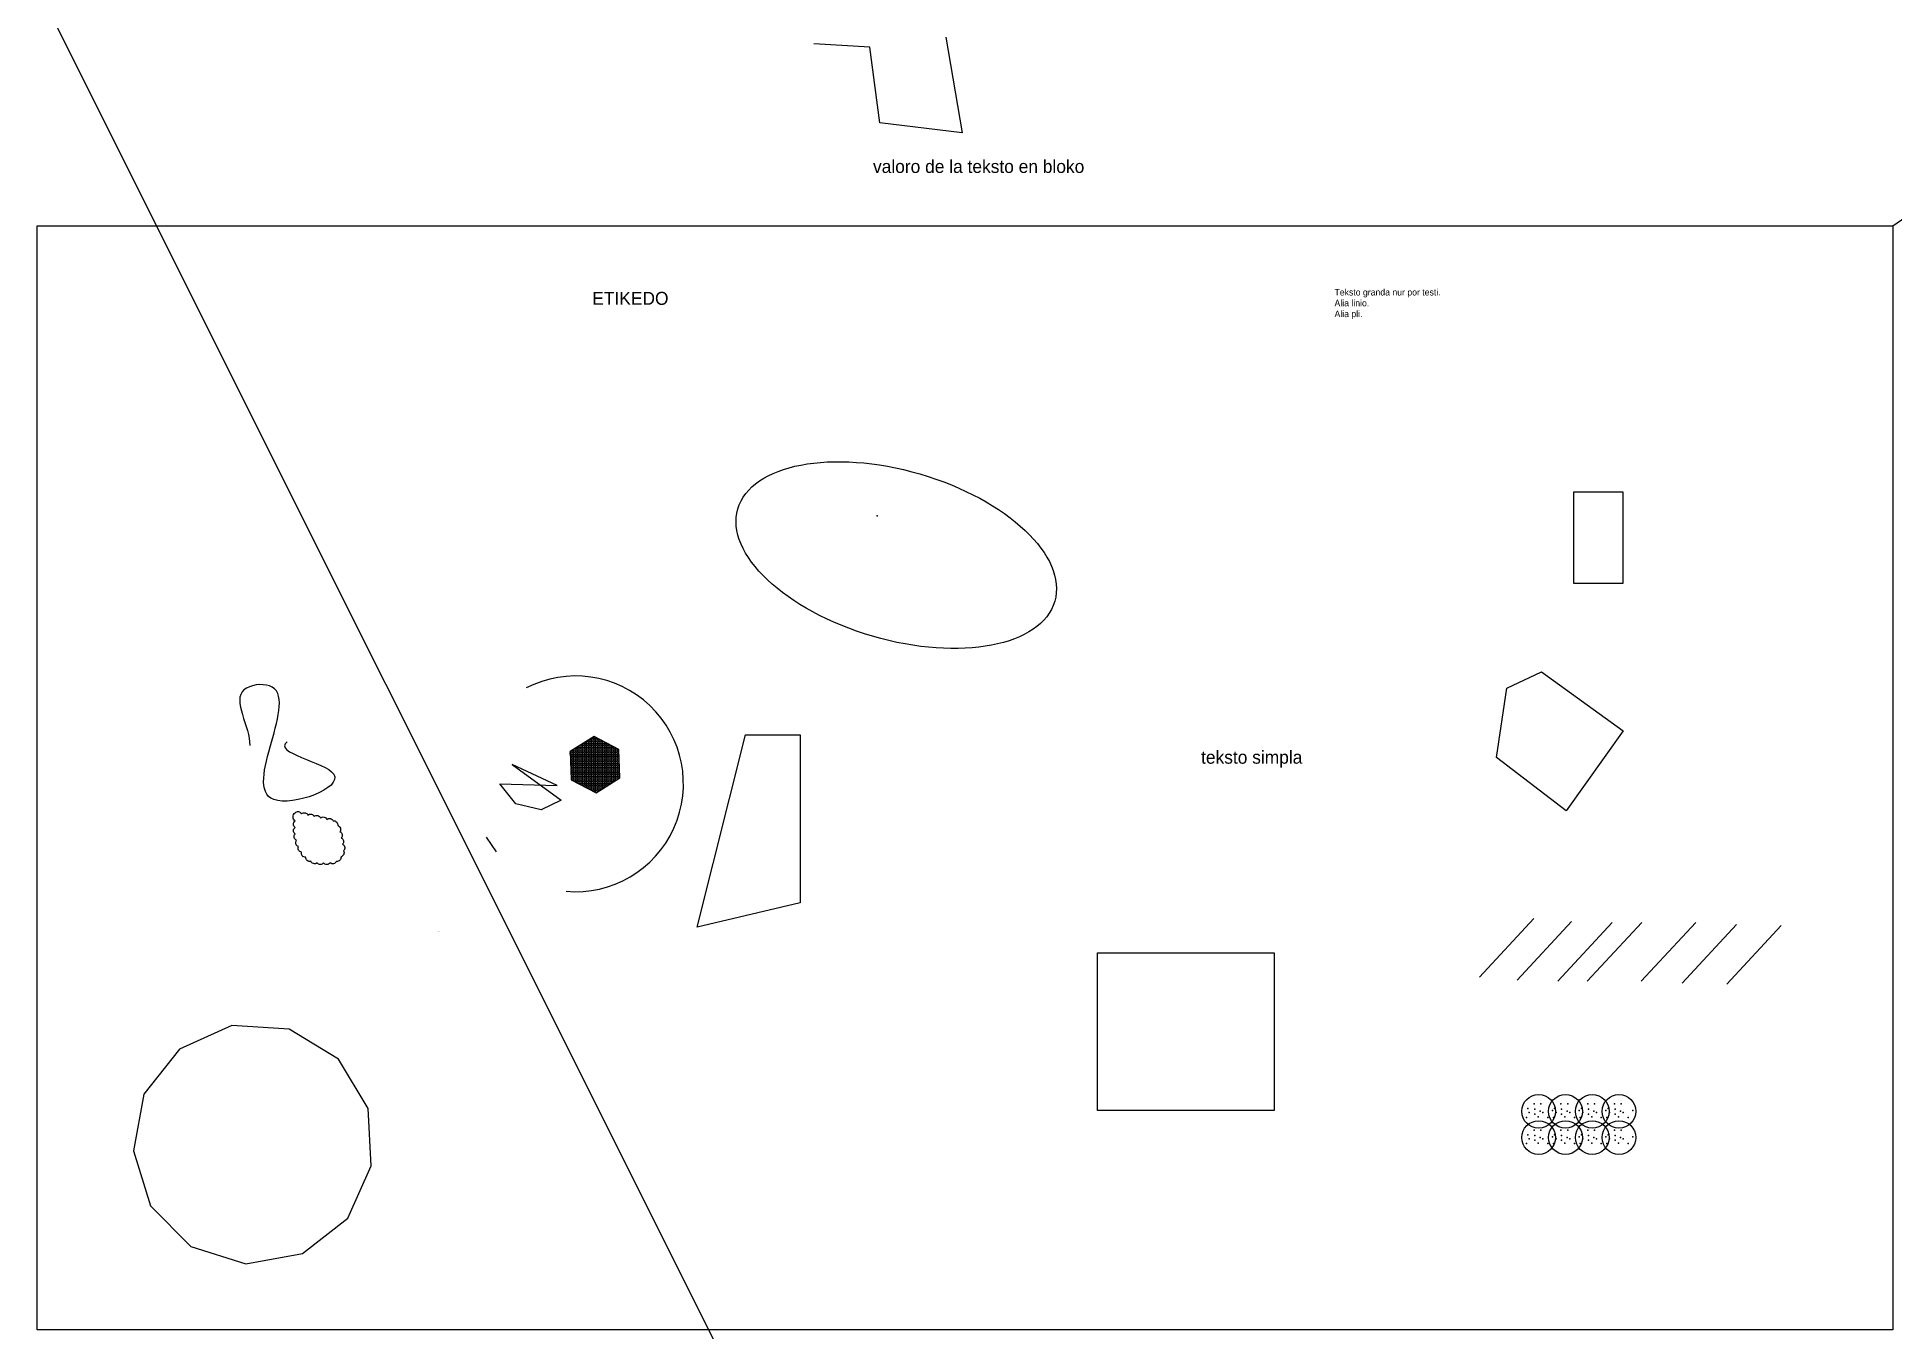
# Model space of a CAD drawing. Header units: millimetres. Extents: x -3088 to 11212, y -3065 to 6894.
import ezdxf

# ---------------------------------------------------------------- set-up
doc = ezdxf.new("R2010")
doc.units = ezdxf.units.MM
doc.set_wipeout_variables(frame=1)
doc.layers.add('Tavolo 2', color=2, linetype='Continuous')
doc.layers.add('Tavolo 3', color=4, linetype='Continuous')

# ---------------------------------------------------------------- blocks, each defined once
blk = doc.blocks.new('bloko')
at = {"layer": 'Tavolo 3'}
for p, q in [((-313, 752), (-746, 777)), ((-237, 167), (-313, 752)), ((272, 828), (399, 91)), ((399, 91), (-237, 167))]:
    blk.add_line(p, q, dxfattribs=at)
blk.add_attdef('ETIKEDO', (-289, -218), '', height=100, dxfattribs=at)
blk = doc.blocks.new('CIRKLO_PUNKTOJ')
at = {"layer": 'Tavolo 3'}
blk.add_circle((0, 0), 130, dxfattribs=at)
for p in [(-84, 22), (-35, 58), (-30, 16), (12, 0), (17, 58), (106, 6), (-93, -47), (-72, -10), (-30, -21), (-4, -42), (33, -10), (70, -47)]:
    blk.add_point(p, dxfattribs=at)

msp = doc.modelspace()

# ---------------------------------------------------------------- hatches: boundary and pattern name
at = {"layer": 'Tavolo 3'}
h = msp.add_hatch(dxfattribs=at)
h.set_pattern_fill('ANGLE', color=256, scale=2, style=0)
h.set_pattern_definition([(0, (0, 0), (0, 13.97), [10.16, -3.81]), (90, (0, 0), (-13.97, 9e-16), [10.16, -3.81])])
h.paths.add_polyline_path([(1403, 1189), (1395, 1406), (1203, 1506), (1019, 1390), (1028, 1174), (1220, 1073)])

# ---------------------------------------------------------------- linework, layer by layer
at = {"layer": 'Tavolo 2'}
msp.add_xline((208, 690), (0.447499, -0.894284), dxfattribs=at)
for points in [[(8752, 3391), (9130, 3391), (9130, 2686), (8752, 2686)], [(2371, 1519), (2792, 1519), (2792, 226), (1999, 38)]]:
    msp.add_lwpolyline(points, close=True, dxfattribs=at)
msp.add_lwpolyline([(572, 1290), (950, 1017), (797, 942), (600, 989), (478, 1142), (919, 1130), (572, 1290)], dxfattribs=at)
msp.add_lwpolyline([(-1100, 919, -0.520567), (-1051, 911, -0.520567), (-1001, 901, -0.520567), (-953, 890, -0.520567), (-904, 879, -0.520567), (-855, 867, -0.520567), (-807, 857, -0.520567), (-772, 820, -0.520567), (-755, 773, -0.520567), (-745, 724, -0.520567), (-734, 676, -0.520567), (-728, 626, -0.520567), (-747, 580, -0.520567), (-782, 544, -0.520567), (-831, 534, -0.520567), (-881, 533, -0.520567), (-931, 533, -0.520567), (-979, 546, -0.520567), (-1019, 576, -0.520567), (-1050, 616, -0.520567), (-1075, 659, -0.520567), (-1089, 707, -0.520567), (-1100, 756, -0.520567), (-1100, 806, -0.520567), (-1100, 856, -0.520567)], format="xyb", close=True, dxfattribs=at)
msp.add_arc((1061, 1142), 831, 264.9225, 117.2959, dxfattribs=at)
at = {"layer": 'Tavolo 2', "start_tangent": (-0.812236, -0.583329), "end_tangent": (-0.036041, -0.99935)}
msp.add_spline([(-1161, 1466), (-803, 1217), (-1264, 1021), (-1298, 1897), (-1494, 1867), (-1450, 1437)], degree=3, dxfattribs=at)
at = {"layer": 'Tavolo 3'}
for p, q in [((371, 731), (450, 619)), ((8446, 105), (8026, -347)), ((8736, 81), (8316, -370)), ((9049, 73), (8630, -378)), ((9277, 73), (8857, -378)), ((9693, 73), (9273, -378)), ((10006, 58), (9587, -394)), ((10351, 50), (9932, -402))]:
    msp.add_line(p, q, dxfattribs=at)
msp.add_ray((11212, 5441), (0.820841, 0.571157), dxfattribs=at)
for points in [[(-3088, 5441), (11212, 5441), (11212, -3065), (-3088, -3065)], [(8503, 2005), (9134, 1549), (8693, 935), (8157, 1344), (8236, 1880)], [(1403, 1189), (1395, 1406), (1203, 1506), (1019, 1390), (1028, 1174), (1220, 1073)], [(5083, -161), (6445, -161), (6445, -1375), (5083, -1375)], [(-695, -2204), (-513, -1800), (-538, -1358), (-766, -979), (-1145, -749), (-1587, -721), (-1991, -902), (-2265, -1250), (-2346, -1685), (-2215, -2108), (-1903, -2422), (-1480, -2555), (-1044, -2476)]]:
    msp.add_lwpolyline(points, close=True, dxfattribs=at)
msp.add_ellipse((3532, 2904), major_axis=(-1221, 356), ratio=0.512033, dxfattribs=at)
msp.add_point((3385, 3206), dxfattribs=at)

# ---------------------------------------------------------------- block references
msp.add_blockref('bloko', (3642, 6066), dxfattribs=at).add_auto_attribs({'ETIKEDO': 'valoro de la teksto en bloko'})
for p in [(8482, -1381), (8689, -1381), (8895, -1381), (9101, -1381), (8482, -1583), (8689, -1583), (8895, -1583), (9101, -1583)]:
    msp.add_blockref('CIRKLO_PUNKTOJ', p, dxfattribs=at)

# ---------------------------------------------------------------- texts
msp.add_text('teksto simpla', height=100, dxfattribs=at).set_placement((5881, 1297))
at = {"layer": 'Tavolo 3', "insert": (6909, 4954), "char_height": 50, "width": 1465.77, "attachment_point": 1}
msp.add_mtext('Teksto granda nur por testi.\\PAlia linio.\\PAlia pli.', dxfattribs=at)
at = {"layer": 'Tavolo 3'}
for tag, p, s, height in [('ETIKEDO', (1190, 4832), 'valoro', 100), ('ATRIBUTO', (0, 0), 'at', 2.5)]:
    msp.add_attdef(tag, p, s, height=height, dxfattribs=at)

# ---------------------------------------------------------------- next in the draw order: wipeouts: each hides what was drawn before it
msp.add_wipeout([(4248, 359), (4546, 131), (4115, -378), (3566, 147), (3574, -550), (3409, -221), (3425, -543), (3188, -543), (3172, -707), (2937, -762), (2788, -699), (3612, 351)]).dxf.layer = 'Tavolo 3'

doc.saveas('drawing.dxf')
